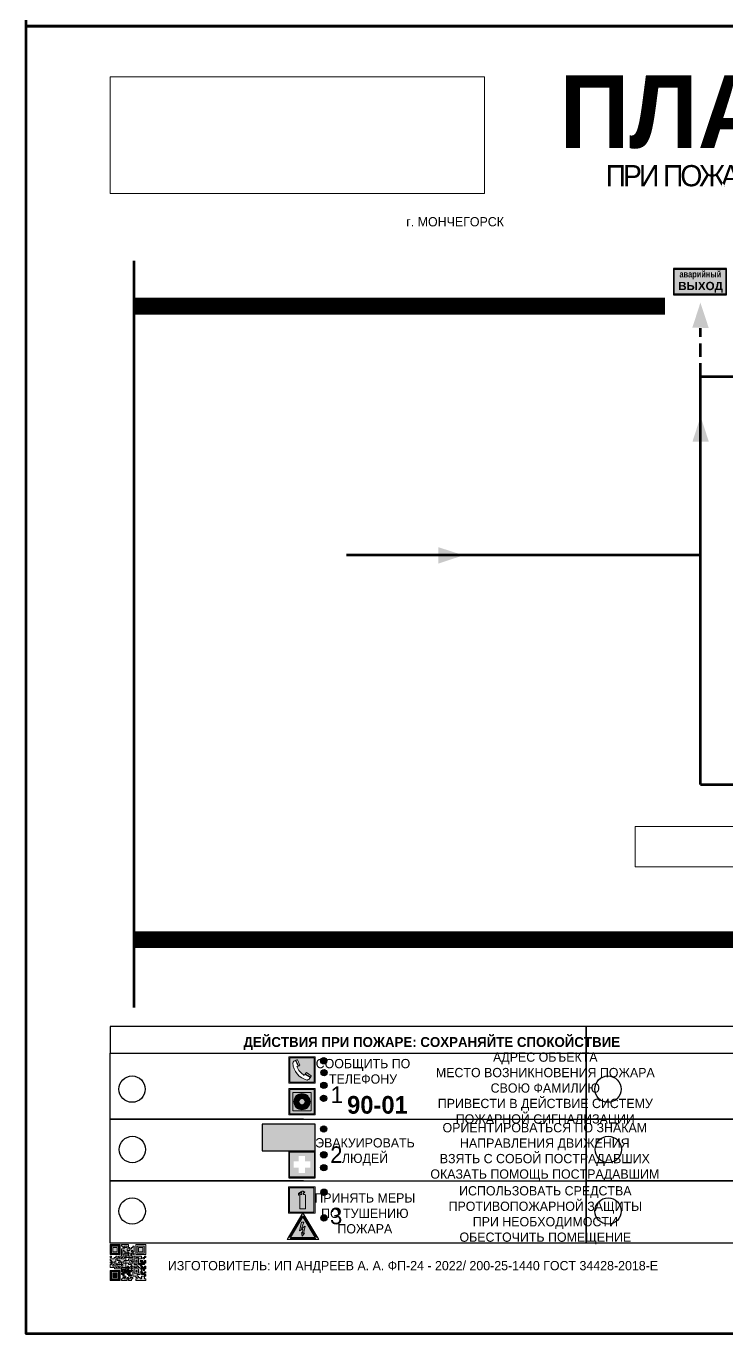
# Model space of a CAD drawing. Header units: millimetres. Extents: x 13810 to 67229, y 12374 to 21950.
# Drawn here: x 34308.4 to 34520.1, y 19878 to 20273 of the extents above; entities that cross this region are included whole.
import ezdxf

# ---------------------------------------------------------------- set-up
doc = ezdxf.new("R2010")
doc.units = ezdxf.units.MM
doc.linetypes.add('{ Wide Dash }', pattern=[12, 4, -2, 4, -2])
doc.layers.add('План_Штампы', color=7, linetype='Continuous')
doc.styles.add('обычный', font='arial.ttf')
picture_1 = doc.add_image_def('image1.jpg', size_in_pixel=(337, 105))

# ---------------------------------------------------------------- blocks, each defined once
blk = doc.blocks.new('A$C3E6D3DDE')
at = {"lineweight": 5}
h = blk.add_hatch(color=40, dxfattribs=at)
h.paths.add_polyline_path([(24.1, 1.45), (16.46, -11.35), (31.74, -11.35)])
h.paths.add_polyline_path([(24.09, -0.46), (30.03, -10.41), (18.14, -10.41)], flags=16)
h.paths.add_polyline_path([(24.54, -3.08), (23.41, -6.02), (25.13, -5.01), (24.33, -8.5), (24.82, -8.27), (23.79, -9.86), (23.4, -8.04), (23.8, -8.43), (24.04, -6.29), (22.39, -7.25), (23.44, -3.08)], flags=0)
h = blk.add_hatch(color=256, dxfattribs=at)
h.paths.add_polyline_path([(24.37, 0.03, 0.567511), (23.82, 0.03), (17.59, -10.4, 0.582454), (17.86, -10.88), (30.32, -10.88, 0.582149), (30.6, -10.4)])
h.paths.add_polyline_path([(24.09, -0.46), (18.14, -10.41), (30.03, -10.41)], flags=16)
h.paths.add_polyline_path([(24.54, -3.08), (23.41, -6.02), (25.13, -5.01), (24.33, -8.5), (24.82, -8.27), (23.79, -9.86), (23.4, -8.04), (23.8, -8.43), (24.04, -6.29), (22.39, -7.25), (23.44, -3.08)], flags=0)
h = blk.add_hatch(color=40, dxfattribs=at)
h.paths.add_polyline_path([(24.09, -0.46), (18.14, -10.41), (30.03, -10.41)])
h.paths.add_polyline_path([(24.82, -8.27), (23.79, -9.86), (23.4, -8.04), (23.8, -8.43), (24.04, -6.29), (22.39, -7.25), (23.44, -3.08), (24.54, -3.08), (23.41, -6.02), (25.13, -5.01), (24.33, -8.5)], flags=16)
at = {"color": 40, "lineweight": 5}
for p, q in [((16.46, -11.35), (24.1, 1.45)), ((24.1, 1.45), (31.74, -11.35))]:
    blk.add_line(p, q, dxfattribs=at)
at = {"lineweight": 5}
for p, q in [((17.59, -10.4), (23.82, 0.03)), ((24.37, 0.03), (30.6, -10.4)), ((18.14, -10.41), (24.09, -0.46)), ((23.44, -3.08), (22.39, -7.25)), ((22.39, -7.25), (24.04, -6.29)), ((23.41, -6.02), (24.54, -3.08)), ((25.13, -5.01), (23.41, -6.02)), ((24.54, -3.08), (23.44, -3.08)), ((24.04, -6.29), (23.8, -8.43)), ((24.09, -0.46), (30.03, -10.41)), ((24.33, -8.5), (25.13, -5.01)), ((17.86, -10.88), (30.32, -10.88)), ((18.14, -10.41), (30.03, -10.41)), ((23.8, -8.43), (23.4, -8.04)), ((23.4, -8.04), (23.79, -9.86)), ((23.79, -9.86), (24.82, -8.27)), ((24.82, -8.27), (24.33, -8.5))]:
    blk.add_line(p, q, dxfattribs=at)
at = {"color": 50, "lineweight": 5}
blk.add_line((31.74, -11.35), (16.46, -11.35), dxfattribs=at)
blk = doc.blocks.new('A$C456E1F9C')
at = {"lineweight": 5}
h = blk.add_hatch(color=242, dxfattribs=at)
h.paths.add_polyline_path([(0.51, -1.47), (0.51, -13.26), (12.29, -13.26), (12.29, -1.47)])
h.paths.add_polyline_path([(5.42, -4.95, -0.254479), (4.78, -5.4), (3.52, -2.53, -0.209735), (4.23, -2.4)], flags=16)
h.paths.add_polyline_path([(8.53, -8.6), (10.87, -10.17), (10.54, -10.76), (8.03, -9.13, -0.192251)], flags=16)
h.paths.add_polyline_path([(4.61, -5.49, 0.005518), (3.87, -5.72, 0.128647), (7.49, -10.01, 0.00809), (7.83, -9.33), (10.47, -10.97, -0.16736), (8.99, -12.25, -0.327862), (1.95, -3.95, -0.166952), (3.36, -2.62)], flags=16)
at = {"color": 242, "lineweight": 5}
for p, q in [((0, -13.77), (0, -0.97)), ((12.8, -0.97), (0, -0.97)), ((4.61, -5.49), (3.36, -2.62)), ((3.52, -2.53), (4.78, -5.4)), ((4.23, -2.4), (5.42, -4.95)), ((12.8, -13.77), (12.8, -0.97)), ((7.83, -9.33), (10.47, -10.97)), ((8.03, -9.13), (10.54, -10.76)), ((10.81, -10.12), (8.53, -8.6)), ((10.54, -10.76), (10.8, -10.3)), ((10.8, -10.3), (10.81, -10.12)), ((0, -13.77), (12.8, -13.77))]:
    blk.add_line(p, q, dxfattribs=at)
blk.add_lwpolyline([(0.51, -1.47), (12.29, -1.47), (12.29, -13.26), (0.51, -13.26)], close=True, dxfattribs=at)
for centre, radius, start, end in [((4.59, -5.34), 2.99, 114.28453, 152.19739), ((11.12, -3.31), 9.19, 183.99153, 256.60086), ((4.02, -3.27), 0.891, 76.32839, 123.70924), ((14.98, -39.1), 35.17, 107.14873, 108.41345), ((13.86, -0.94), 11.08, 205.55365, 234.87622), ((4.68, -4.59), 0.824, 276.9621, 334.07228), ((-13.31, 0.8), 23.44, 332.54871, 334.40268), ((8.94, -9.5), 0.989, 114.40924, 157.93883), ((7.87, -9.46), 3, 291.92908, 329.9329)]:
    blk.add_arc(centre, radius, start, end, dxfattribs=at)
blk = doc.blocks.new('A$C54414219')
at = {"true_color": 0xffffff}
h = blk.add_hatch(color=7, dxfattribs=at)
h.paths.add_polyline_path([(2.39, -9.45), (2.39, -18.3), (11.23, -18.3), (11.23, -9.45)], flags=0)
h.paths.add_polyline_path([(10.71, -13.87, -1), (2.92, -13.87, -1)], flags=0)
h.paths.add_polyline_path([(8.3, -13.87, -1), (5.33, -13.87, -1)], flags=0)
h.paths.add_polyline_path([(0.41, -7.47), (0.41, -20.27), (13.21, -20.27), (13.21, -7.47)])
h.paths.add_polyline_path([(0.92, -19.77), (12.71, -19.77), (12.71, -7.98), (0.92, -7.98)], flags=16)
h.paths.add_polyline_path([(11.23, -9.45), (11.23, -18.3), (2.39, -18.3), (2.39, -9.45)], flags=0)
at = {"lineweight": 5}
h = blk.add_hatch(color=242, dxfattribs=at)
h.paths.add_polyline_path([(12.71, -7.98), (0.92, -7.98), (0.92, -19.77), (12.71, -19.77)])
h.paths.add_polyline_path([(11.23, -18.3), (2.39, -18.3), (2.39, -9.45), (11.23, -9.45)], flags=16)
h.paths.add_polyline_path([(10.71, -13.87, -1), (2.92, -13.87, -1)], flags=0)
h.paths.add_polyline_path([(8.3, -13.87, -1), (5.33, -13.87, -1)], flags=0)
at = {"true_color": 0xffffff}
h = blk.add_hatch(color=7, dxfattribs=at)
h.paths.add_polyline_path([(2.39, -9.45), (2.39, -18.3), (11.23, -18.3), (11.23, -9.45)])
h.paths.add_polyline_path([(10.71, -13.87, -1), (2.92, -13.87, -1)], flags=16)
h.paths.add_polyline_path([(8.3, -13.87, -1), (5.33, -13.87, -1)], flags=0)
at = {"lineweight": 5}
h = blk.add_hatch(color=242, dxfattribs=at)
h.paths.add_polyline_path([(2.92, -13.87, 1), (10.71, -13.87, 1)])
h.paths.add_polyline_path([(8.3, -13.87, -1), (5.33, -13.87, -1)], flags=16)
at = {"color": 242, "lineweight": 5}
for p, q in [((0.41, -20.27), (0.41, -7.47)), ((0.41, -7.47), (13.21, -7.47)), ((0.41, -7.47), (13.21, -7.47)), ((13.21, -20.27), (13.21, -7.47)), ((0.41, -20.27), (13.21, -20.27))]:
    blk.add_line(p, q, dxfattribs=at)
for points in [[(0.92, -7.98), (12.71, -7.98), (12.71, -19.77), (0.92, -19.77)], [(2.39, -9.45), (11.23, -9.45), (11.23, -18.3), (2.39, -18.3)]]:
    blk.add_lwpolyline(points, close=True, dxfattribs=at)
for radius in [3.89, 1.49]:
    blk.add_circle((6.81, -13.87), radius, dxfattribs=at)
blk = doc.blocks.new('A$C32E8229D')
at = {"true_color": 0xffffff}
blk.add_hatch(color=7, dxfattribs=at).paths.add_polyline_path([(0, 0), (0, -8), (16, -8), (16, 0)])
h = blk.add_hatch(color=126)
h.paths.add_polyline_path([(0.2, -0.2), (15.8, -0.2), (15.8, -7.8), (0.2, -7.8)])
h.paths.add_polyline_path([(13.49, -2.05), (12.08, -2.05), (11.37, -2.63, 0.162397), (11.29, -2.84), (11.29, -3.63), (10.35, -3.63), (10.35, -4.05), (11.68, -4.05), (11.68, -3.48), (12.26, -4.28), (11.29, -5.1), (11.29, -6.78), (11.85, -6.78), (11.85, -5.44), (12.8, -4.64), (12.8, -5.94), (14.46, -5.94), (14.46, -5.39), (13.45, -5.39), (13.45, -3.97), (12.46, -2.59), (13.15, -2.59), (13.69, -3.34), (14.18, -3)], flags=16)
h.paths.add_polyline_path([(10.74, -1.82, 1), (11.8, -1.82, 1)], flags=16)
h.paths.add_polyline_path([(9.39, -3.59), (5.99, -3.59), (6.56, -3.03), (5.91, -3.03), (5.1, -3.83), (5.91, -4.64), (6.56, -4.64), (5.99, -4.09), (9.39, -4.09)], flags=16)
h.paths.add_polyline_path([(4.29, -1.08), (1.72, -1.08), (1.72, -6.6), (4.29, -6.6)], flags=16)
at = {"color": 126}
blk.add_lwpolyline([(16, -8), (0, -8), (0, 0), (16, 0)], close=True, dxfattribs=at)
blk = doc.blocks.new('A$C18900ED3')
h = blk.add_hatch(color=126)
h.paths.add_polyline_path([(-0.18, -0.18), (-7.02, -0.18), (-7.02, -7.02), (-0.18, -7.02)])
h.paths.add_polyline_path([(-5.89, -4.46), (-5.89, -2.77), (-4.46, -2.77), (-4.46, -1.31), (-2.77, -1.31), (-2.77, -2.77), (-1.33, -2.77), (-1.33, -4.46), (-2.77, -4.46), (-2.77, -5.89), (-4.46, -5.89), (-4.46, -4.46)], flags=16)
at = {"color": 126}
for p, q in [((-7.2, 0), (-7.2, -7.2)), ((0, 0), (-7.2, 0)), ((0, -7.2), (0, 0)), ((-7.02, -7.02), (-7.02, -0.18)), ((-7.02, -0.18), (-0.18, -0.18)), ((-0.18, -0.18), (-0.18, -7.02)), ((-0.18, -7.02), (-7.02, -7.02)), ((-7.2, -7.2), (0, -7.2))]:
    blk.add_line(p, q, dxfattribs=at)
blk = doc.blocks.new('A$C3AD82952')
at = {"true_color": 0xf5f5ff}
h = blk.add_hatch(color=7, dxfattribs=at)
h.dxf.hatch_style = 1
h.paths.add_polyline_path([(8.21, 8.73, 0.414214), (7.89, 9.05), (7.22, 9.05), (7.22, 9.92), (7.59, 9.92, 1), (7.57, 10.36), (7.22, 10.36), (7.22, 10.6), (6.43, 10.6), (6.43, 10.36), (6.01, 10.36), (4.74, 9.59), (4.74, 8.69), (4.98, 8.73), (4.98, 9.26), (6.12, 9.91), (6.43, 9.91), (6.43, 9.05), (5.76, 9.05, 0.414214), (5.44, 8.73), (5.44, 2.2), (8.21, 2.2)], flags=0)
h.paths.add_polyline_path([(12.8, 12.8), (0, 12.8), (0, 0), (12.8, 0)])
h.paths.add_polyline_path([(0.51, 12.29), (12.29, 12.29), (12.29, 0.51), (0.51, 0.51)], flags=16)
h.paths.add_polyline_path([(4.74, 9.59), (6.01, 10.36), (6.43, 10.36), (6.43, 10.6), (7.22, 10.6), (7.22, 10.36), (7.59, 10.36, -0.94586), (7.59, 9.92), (7.22, 9.92), (7.22, 9.05), (7.89, 9.05, -0.414214), (8.21, 8.73), (8.21, 2.2), (5.44, 2.2), (5.44, 8.73, -0.414214), (5.76, 9.05), (6.43, 9.05), (6.43, 9.91), (6.12, 9.91), (4.98, 9.26), (4.98, 8.73), (4.74, 8.69)], flags=0)
h = blk.add_hatch(color=242)
h.dxf.hatch_style = 1
h.paths.add_polyline_path([(12.29, 12.29), (0.51, 12.29), (0.51, 0.51), (12.29, 0.51)])
h.paths.add_polyline_path([(4.74, 8.69), (4.74, 9.59), (6.01, 10.36), (6.43, 10.36), (6.43, 10.6), (7.22, 10.6), (7.22, 10.36), (7.59, 10.36, -0.94586), (7.59, 9.92), (7.22, 9.92), (7.22, 9.05), (7.89, 9.05, -0.414214), (8.21, 8.73), (8.21, 2.2), (5.44, 2.2), (5.44, 8.73, -0.414214), (5.76, 9.05), (6.43, 9.05), (6.43, 9.91), (6.12, 9.91), (4.98, 9.26), (4.98, 8.73)], flags=16)
h = blk.add_hatch(color=7, dxfattribs=at)
h.dxf.hatch_style = 1
h.paths.add_polyline_path([(8.21, 8.73, 0.414214), (7.89, 9.05), (7.22, 9.05), (7.22, 9.92), (7.59, 9.92, 1), (7.57, 10.36), (7.22, 10.36), (7.22, 10.6), (6.43, 10.6), (6.43, 10.36), (6.01, 10.36), (4.74, 9.59), (4.74, 8.69), (4.98, 8.73), (4.98, 9.26), (6.12, 9.91), (6.43, 9.91), (6.43, 9.05), (5.76, 9.05, 0.414214), (5.44, 8.73), (5.44, 2.2), (8.21, 2.2)])
at = {"color": 242, "lineweight": 5}
for p, q in [((0, 0), (0, 12.8)), ((0, 12.8), (12.8, 12.8)), ((12.8, 0), (12.8, 12.8)), ((6.01, 10.36), (4.74, 9.59)), ((4.74, 9.59), (4.74, 8.69)), ((4.74, 8.69), (4.98, 8.73)), ((4.98, 9.26), (6.12, 9.91)), ((4.98, 8.73), (4.98, 9.26)), ((5.44, 2.2), (5.44, 8.73)), ((5.76, 9.05), (6.43, 9.05)), ((6.01, 10.36), (6.43, 10.36)), ((6.12, 9.91), (6.43, 9.91)), ((7.22, 10.6), (6.43, 10.6)), ((6.43, 10.6), (6.43, 10.36)), ((6.43, 9.91), (6.43, 9.05)), ((7.22, 10.36), (7.22, 10.6)), ((7.59, 10.36), (7.22, 10.36)), ((7.22, 9.05), (7.22, 9.92)), ((7.59, 9.92), (7.22, 9.92)), ((7.89, 9.05), (7.22, 9.05)), ((8.21, 2.2), (8.21, 8.73)), ((0, 0), (12.8, 0)), ((5.44, 2.2), (8.21, 2.2))]:
    blk.add_line(p, q, dxfattribs=at)
blk.add_lwpolyline([(0.51, 12.29), (12.29, 12.29), (12.29, 0.51), (0.51, 0.51)], close=True, dxfattribs=at)
for centre, radius, start, end in [((5.76, 8.73), 0.32, 90, 180), ((7.58, 10.14), 0.223, 273.18746, 86.81254), ((7.89, 8.73), 0.32, 0, 90)]:
    blk.add_arc(centre, radius, start, end, dxfattribs=at)
blk = doc.blocks.new('QR')
at = {"lineweight": 0}
h = blk.add_hatch(color=256, dxfattribs=at)
h.dxf.hatch_style = 1
h.paths.add_polyline_path([(9241.16, 2687.38), (9242.01, 2687.38), (9242.01, 2687.83), (9241.59, 2687.83), (9241.59, 2688.68), (9239.45, 2688.68), (9239.45, 2688.25), (9239.86, 2688.25), (9239.86, 2687.83), (9240.29, 2687.83), (9240.29, 2688.25), (9241.16, 2688.25), (9241.16, 2687.83), (9240.29, 2687.83), (9240.29, 2687.38), (9239.45, 2687.38), (9239.45, 2685.22), (9238.57, 2685.22), (9238.57, 2684.8), (9239.02, 2684.8), (9239.02, 2684.37), (9238.13, 2684.37), (9238.13, 2683.92), (9239.02, 2683.92), (9239.02, 2683.5), (9239.44, 2683.5), (9239.44, 2682.64), (9239.87, 2682.64), (9239.87, 2682.18), (9239.44, 2682.18), (9239.44, 2682.64), (9238.13, 2682.64), (9238.13, 2681.76), (9237.71, 2681.76), (9237.71, 2682.64), (9238.13, 2682.64), (9238.13, 2683.07), (9237.27, 2683.07), (9237.27, 2683.51), (9237.71, 2683.51), (9237.71, 2684.37), (9238.13, 2684.37), (9238.13, 2685.22), (9237.71, 2685.22), (9237.71, 2684.8), (9237.28, 2684.8), (9237.28, 2684.38), (9235.98, 2684.38), (9235.98, 2683.92), (9236.4, 2683.92), (9236.4, 2683.49), (9236.84, 2683.49), (9236.84, 2683.07), (9236.4, 2683.07), (9236.4, 2682.64), (9235.98, 2682.64), (9235.98, 2681.76), (9237.29, 2681.76), (9237.29, 2681.33), (9239.43, 2681.33), (9239.43, 2681.76), (9240.74, 2681.76), (9240.74, 2683.05), (9239.87, 2683.05), (9239.87, 2683.5), (9240.29, 2683.5), (9240.29, 2683.91), (9240.74, 2683.91), (9240.74, 2684.81), (9240.29, 2684.81), (9240.29, 2684.79), (9240.29, 2684.37), (9239.45, 2684.37), (9239.45, 2684.8), (9239.87, 2684.8), (9239.87, 2685.21), (9240.74, 2685.21), (9240.74, 2686.1), (9240.29, 2686.1), (9240.29, 2685.64), (9239.86, 2685.64), (9239.86, 2686.95), (9240.29, 2686.95), (9240.29, 2686.52), (9240.74, 2686.52), (9240.74, 2686.1), (9241.16, 2686.1), (9241.16, 2686.53), (9241.59, 2686.53), (9241.59, 2686.1), (9242.02, 2686.1), (9242.02, 2685.21), (9241.59, 2685.21), (9241.59, 2686.1), (9241.16, 2686.1), (9241.16, 2685.21), (9240.74, 2685.21), (9240.74, 2684.81), (9242.89, 2684.81), (9242.89, 2685.22), (9242.47, 2685.22), (9242.47, 2686.11), (9242.89, 2686.11), (9242.89, 2686.52), (9242.46, 2686.52), (9242.46, 2686.95), (9242.89, 2686.95), (9242.89, 2686.52), (9243.32, 2686.52), (9243.32, 2688.26), (9242.9, 2688.26), (9242.9, 2687.83), (9242.47, 2687.83), (9242.47, 2687.38), (9242.01, 2687.38), (9242.01, 2686.94), (9241.16, 2686.94)])
h.paths.add_polyline_path([(9239.02, 2682.18), (9239.02, 2681.76), (9238.54, 2681.76), (9238.54, 2682.18)], flags=16)
h.paths.add_polyline_path([(9237.27, 2682.65), (9237.27, 2682.19), (9236.83, 2682.19), (9236.83, 2682.65)], flags=16)
h = blk.add_hatch(color=256, dxfattribs=at)
h.dxf.hatch_style = 1
h.paths.add_polyline_path([(9238.15, 2687.83), (9236.83, 2687.83), (9236.83, 2686.52), (9238.15, 2686.52)], flags=0)
h.paths.add_polyline_path([(9239.01, 2685.65), (9239.01, 2688.68), (9235.98, 2688.68), (9235.98, 2685.65)])
h.paths.add_polyline_path([(9236.41, 2686.1), (9236.41, 2688.26), (9238.56, 2688.26), (9238.56, 2686.1)], flags=16)
h.paths.add_polyline_path([(9236.83, 2686.52), (9236.83, 2687.83), (9238.15, 2687.83), (9238.15, 2686.52)], flags=0)
h = blk.add_hatch(color=256, dxfattribs=at)
h.dxf.hatch_style = 1
h.paths.add_polyline_path([(9243.32, 2686.11), (9242.89, 2686.11), (9242.89, 2685.64), (9243.32, 2685.64)])
h.paths.add_polyline_path([(9239.02, 2683.07), (9239.02, 2683.5), (9238.56, 2683.5), (9238.56, 2683.07)])
h.paths.add_polyline_path([(9236.4, 2684.8), (9236.4, 2685.22), (9235.98, 2685.22), (9235.98, 2684.8)])
h.paths.add_polyline_path([(9236.4, 2683.07), (9236.4, 2683.49), (9235.98, 2683.49), (9235.98, 2683.07)])
h = blk.add_hatch(color=256, dxfattribs=at)
h.dxf.hatch_style = 1
h.paths.add_polyline_path([(9238.15, 2686.52), (9238.15, 2687.83), (9236.83, 2687.83), (9236.83, 2686.52)])
h.paths.add_polyline_path([(9245.91, 2686.52), (9245.91, 2687.83), (9244.59, 2687.83), (9244.59, 2686.52)], flags=0)
h.paths.add_polyline_path([(9246.77, 2685.65), (9246.77, 2688.68), (9243.74, 2688.68), (9243.74, 2685.65)])
h.paths.add_polyline_path([(9244.17, 2686.1), (9244.17, 2688.26), (9246.32, 2688.26), (9246.32, 2686.1)], flags=16)
h.paths.add_polyline_path([(9244.59, 2686.52), (9244.59, 2687.83), (9245.91, 2687.83), (9245.91, 2686.52)], flags=0)
h = blk.add_hatch(color=256, dxfattribs=at)
h.dxf.hatch_style = 1
h.paths.add_polyline_path([(9240.75, 2681.76), (9240.75, 2681.35), (9241.17, 2681.35), (9241.17, 2681.76)])
h.paths.add_polyline_path([(9241.6, 2682.18), (9241.17, 2682.18), (9241.17, 2681.76), (9241.6, 2681.76)])
h.paths.add_polyline_path([(9242.47, 2681.34), (9242.47, 2682.19), (9242.02, 2682.19), (9242.02, 2681.76), (9241.6, 2681.76), (9241.6, 2681.34)])
h.paths.add_polyline_path([(9239.87, 2678.3), (9239.44, 2678.3), (9239.44, 2677.89), (9241.17, 2677.89), (9241.17, 2678.3), (9240.28, 2678.3), (9240.28, 2678.73), (9239.87, 2678.73)])
h.paths.add_polyline_path([(9240.75, 2678.73), (9240.75, 2679.19), (9240.28, 2679.19), (9240.28, 2678.73)])
h.paths.add_polyline_path([(9241.6, 2678.73), (9241.17, 2678.73), (9241.17, 2678.3), (9241.6, 2678.3)])
h.paths.add_polyline_path([(9242.02, 2678.3), (9241.6, 2678.3), (9241.6, 2677.89), (9242.48, 2677.89), (9242.48, 2678.31), (9242.9, 2678.31), (9242.9, 2678.73), (9242.02, 2678.73)])
h.paths.add_polyline_path([(9246.36, 2684.37), (9246.36, 2684.79), (9245.93, 2684.79), (9245.93, 2684.37)])
h.paths.add_polyline_path([(9246.78, 2685.2), (9246.36, 2685.2), (9246.36, 2684.79), (9246.78, 2684.79)])
h.paths.add_polyline_path([(9245.91, 2687.83), (9244.59, 2687.83), (9244.59, 2686.52), (9245.91, 2686.52)])
h = blk.add_hatch(color=256, dxfattribs=at)
h.dxf.hatch_style = 1
h.paths.add_polyline_path([(9243.32, 2682.64), (9243.32, 2683.07), (9244.62, 2683.07), (9244.62, 2684.37), (9243.74, 2684.37), (9243.74, 2684.8), (9244.62, 2684.8), (9244.62, 2684.37), (9245.48, 2684.37), (9245.48, 2685.22), (9243.32, 2685.22), (9243.32, 2683.5), (9242.89, 2683.5), (9242.89, 2683.06), (9242.01, 2683.06), (9242.01, 2683.91), (9242.47, 2683.91), (9242.47, 2683.5), (9242.89, 2683.5), (9242.89, 2684.38), (9241.59, 2684.38), (9241.59, 2683.91), (9240.74, 2683.91), (9240.74, 2683.05), (9241.59, 2683.05), (9241.59, 2682.64), (9242.47, 2682.64), (9242.47, 2682.19), (9242.91, 2682.19), (9242.91, 2681.34), (9242.48, 2681.34), (9242.48, 2680.91), (9242.91, 2680.91), (9242.91, 2679.17), (9243.75, 2679.17), (9243.75, 2678.73), (9244.2, 2678.73), (9244.2, 2678.3), (9243.75, 2678.3), (9243.75, 2677.88), (9246.78, 2677.88), (9246.78, 2678.3), (9246.35, 2678.3), (9246.35, 2679.19), (9245.48, 2679.19), (9245.48, 2678.31), (9245.05, 2678.31), (9245.05, 2678.73), (9244.62, 2678.73), (9244.62, 2679.19), (9244.2, 2679.19), (9244.2, 2679.61), (9245.05, 2679.61), (9245.05, 2680.46), (9245.48, 2680.46), (9245.48, 2681.34), (9245.04, 2681.34), (9245.04, 2681.76), (9244.63, 2681.76), (9244.63, 2682.19), (9244.21, 2682.19), (9244.21, 2681.76), (9243.32, 2681.76), (9243.32, 2682.19), (9244.21, 2682.19), (9244.21, 2682.64)])
h.paths.add_polyline_path([(9243.75, 2683.49), (9243.75, 2683.92), (9244.21, 2683.92), (9244.21, 2683.49)], flags=16)
h.paths.add_polyline_path([(9243.32, 2681.34), (9244.63, 2681.34), (9244.63, 2680.04), (9243.32, 2680.04)], flags=16)
h.paths.add_polyline_path([(9243.76, 2680.89), (9244.18, 2680.89), (9244.18, 2680.48), (9243.76, 2680.48)], flags=0)
h = blk.add_hatch(color=256, dxfattribs=at)
h.dxf.hatch_style = 1
h.paths.add_polyline_path([(9246.36, 2683.07), (9246.78, 2683.07), (9246.78, 2683.92), (9246.36, 2683.92), (9246.36, 2683.49), (9245.92, 2683.49), (9245.92, 2683.92), (9245.06, 2683.92), (9245.06, 2683.49), (9245.48, 2683.49), (9245.48, 2683.07), (9244.62, 2683.07), (9244.62, 2682.65), (9245.05, 2682.65), (9245.05, 2682.18), (9245.48, 2682.18), (9245.48, 2682.65), (9246.36, 2682.65)])
h.paths.add_polyline_path([(9246.78, 2682.18), (9246.36, 2682.18), (9246.36, 2681.75), (9245.92, 2681.75), (9245.92, 2682.18), (9245.48, 2682.18), (9245.48, 2681.34), (9245.48, 2681.34), (9245.94, 2681.34), (9245.94, 2680.91), (9246.36, 2680.91), (9246.36, 2681.34), (9246.78, 2681.34)])
h = blk.add_hatch(color=256, dxfattribs=at)
h.dxf.hatch_style = 1
h.paths.add_polyline_path([(9235.98, 2680.9), (9235.98, 2677.86), (9239.02, 2677.86), (9239.02, 2680.9)])
h.paths.add_polyline_path([(9238.57, 2680.48), (9238.57, 2678.32), (9236.41, 2678.32), (9236.41, 2680.48)], flags=16)
h.paths.add_polyline_path([(9238.15, 2680.05), (9238.15, 2678.74), (9236.83, 2678.74), (9236.83, 2680.05)], flags=0)
h = blk.add_hatch(color=256, dxfattribs=at)
h.dxf.hatch_style = 1
h.paths.add_polyline_path([(9238.15, 2680.05), (9236.83, 2680.05), (9236.83, 2678.74), (9238.15, 2678.74)])
h = blk.add_hatch(color=256, dxfattribs=at)
h.dxf.hatch_style = 1
h.paths.add_polyline_path([(9242.02, 2680.46), (9242.48, 2680.46), (9242.48, 2680.91), (9241.58, 2680.91), (9241.58, 2681.35), (9241.17, 2681.35), (9241.17, 2680.91), (9240.75, 2680.91), (9240.75, 2681.33), (9239.43, 2681.33), (9239.43, 2680.46), (9239.86, 2680.46), (9239.86, 2680.92), (9240.3, 2680.92), (9240.3, 2680.46), (9239.86, 2680.46), (9239.86, 2680.04), (9239.44, 2680.04), (9239.44, 2679.62), (9239.86, 2679.62), (9239.86, 2679.19), (9240.29, 2679.19), (9240.29, 2680.03), (9241.18, 2680.03), (9241.18, 2680.47), (9241.6, 2680.47), (9241.6, 2680.03), (9241.18, 2680.03), (9241.18, 2679.61), (9241.6, 2679.61), (9241.6, 2679.19), (9242.47, 2679.19), (9242.47, 2679.6), (9242.02, 2679.6)])
h = blk.add_hatch(color=256, dxfattribs=at)
h.dxf.hatch_style = 1
h.paths.add_polyline_path([(9244.18, 2680.48), (9244.18, 2680.89), (9243.76, 2680.89), (9243.76, 2680.48)])
h = blk.add_hatch(color=256, dxfattribs=at)
h.dxf.hatch_style = 1
h.paths.add_polyline_path([(9245.93, 2680.04), (9245.93, 2680.46), (9245.48, 2680.46), (9245.48, 2679.62), (9246.35, 2679.62), (9246.35, 2680.04)])
h.paths.add_polyline_path([(9246.78, 2680.04), (9246.78, 2680.46), (9246.35, 2680.46), (9246.35, 2680.04)])
h.paths.add_polyline_path([(9246.78, 2679.18), (9246.78, 2679.62), (9246.35, 2679.62), (9246.35, 2679.18)])
for points in [[(9237.71, 2685.22), (9238.13, 2685.22), (9238.13, 2684.37), (9237.71, 2684.37), (9237.71, 2683.51), (9237.27, 2683.51), (9237.27, 2683.07), (9238.13, 2683.07), (9238.13, 2682.64), (9237.71, 2682.64), (9237.71, 2681.76), (9238.13, 2681.76), (9238.13, 2682.64), (9239.44, 2682.64), (9239.44, 2683.5), (9239.02, 2683.5), (9239.02, 2683.07), (9238.56, 2683.07), (9238.56, 2683.5), (9239.02, 2683.5), (9239.02, 2683.92), (9238.13, 2683.92), (9238.13, 2684.37), (9239.02, 2684.37), (9239.02, 2684.8), (9238.57, 2684.8), (9238.57, 2685.22), (9239.45, 2685.22), (9239.45, 2687.38), (9240.29, 2687.38), (9240.29, 2687.83), (9239.86, 2687.83), (9239.86, 2688.25), (9239.45, 2688.25), (9239.45, 2688.68), (9241.59, 2688.68), (9241.59, 2687.83), (9242.01, 2687.83), (9242.01, 2687.38), (9242.47, 2687.38), (9242.47, 2687.83), (9242.9, 2687.83), (9242.9, 2688.26), (9243.32, 2688.26), (9243.32, 2686.52), (9242.89, 2686.52), (9242.89, 2686.11), (9243.32, 2686.11), (9243.32, 2685.64), (9242.89, 2685.64), (9242.89, 2686.11), (9242.47, 2686.11), (9242.47, 2685.22), (9242.89, 2685.22), (9242.89, 2684.81), (9240.74, 2684.81), (9240.74, 2683.91), (9241.59, 2683.91), (9241.59, 2684.38), (9242.89, 2684.38), (9242.89, 2683.5), (9242.47, 2683.5), (9242.47, 2683.91), (9242.01, 2683.91), (9242.01, 2683.06), (9242.89, 2683.06), (9242.89, 2683.5), (9243.32, 2683.5), (9243.32, 2685.22), (9245.48, 2685.22), (9245.48, 2684.37), (9244.62, 2684.37), (9244.62, 2683.07), (9245.48, 2683.07), (9245.48, 2683.49), (9245.06, 2683.49), (9245.06, 2683.92), (9245.92, 2683.92), (9245.92, 2683.49), (9246.36, 2683.49), (9246.36, 2683.92), (9246.78, 2683.92), (9246.78, 2683.07), (9246.36, 2683.07), (9246.36, 2682.65), (9245.48, 2682.65), (9245.48, 2682.18), (9245.92, 2682.18), (9245.92, 2681.75), (9246.36, 2681.75), (9246.36, 2682.18), (9246.78, 2682.18), (9246.78, 2681.34), (9246.36, 2681.34), (9246.36, 2680.91), (9245.94, 2680.91), (9245.94, 2681.34), (9245.48, 2681.34), (9245.48, 2680.46), (9245.93, 2680.46), (9245.93, 2680.04), (9246.35, 2680.04), (9246.35, 2680.46), (9246.78, 2680.46), (9246.78, 2680.04), (9246.78, 2680.04), (9246.35, 2680.04), (9246.35, 2679.62), (9246.78, 2679.62), (9246.78, 2679.18), (9246.35, 2679.18), (9246.35, 2678.3), (9246.78, 2678.3), (9246.78, 2677.88), (9243.75, 2677.88), (9243.75, 2678.3), (9244.2, 2678.3), (9244.2, 2678.73), (9243.75, 2678.73), (9243.75, 2679.17), (9242.91, 2679.17), (9242.91, 2680.91), (9242.48, 2680.91), (9242.48, 2680.46), (9242.02, 2680.46), (9242.02, 2679.6), (9242.47, 2679.6), (9242.47, 2679.19), (9241.6, 2679.19), (9241.6, 2679.61), (9241.18, 2679.61), (9241.18, 2680.03), (9240.29, 2680.03), (9240.29, 2679.19), (9240.75, 2679.19), (9240.75, 2678.73), (9240.28, 2678.73), (9240.28, 2678.3), (9241.17, 2678.3), (9241.17, 2678.73), (9241.6, 2678.73), (9241.6, 2678.3), (9242.02, 2678.3), (9242.02, 2678.73), (9242.9, 2678.73), (9242.9, 2678.31), (9242.48, 2678.31), (9242.48, 2677.89), (9241.6, 2677.89), (9241.6, 2678.3), (9241.17, 2678.3), (9241.17, 2677.89), (9239.44, 2677.89), (9239.44, 2678.3), (9239.87, 2678.3), (9239.87, 2678.73), (9240.28, 2678.73), (9240.28, 2679.19), (9240.29, 2679.19), (9239.86, 2679.19), (9239.86, 2679.62), (9239.44, 2679.62), (9239.44, 2680.04), (9239.86, 2680.04), (9239.86, 2680.46), (9239.43, 2680.46), (9239.43, 2681.33), (9237.29, 2681.33), (9237.29, 2681.76), (9235.98, 2681.76), (9235.98, 2682.64), (9236.4, 2682.64), (9236.4, 2683.07), (9235.98, 2683.07), (9235.98, 2683.49), (9236.4, 2683.49), (9236.4, 2683.92), (9235.98, 2683.92), (9235.98, 2684.38), (9237.28, 2684.38), (9237.28, 2684.8), (9237.71, 2684.8), (9237.71, 2685.22), (9237.92, 2685.22)], [(9240.74, 2686.1), (9240.74, 2686.52), (9240.29, 2686.52), (9240.29, 2686.95), (9239.86, 2686.95), (9239.86, 2685.64), (9240.29, 2685.64), (9240.29, 2686.1), (9240.74, 2686.1), (9240.74, 2686.52)], [(9240.74, 2683.05), (9240.74, 2681.76), (9239.43, 2681.76), (9239.43, 2681.33), (9240.75, 2681.33), (9240.75, 2681.35), (9240.75, 2680.91), (9241.17, 2680.91), (9241.17, 2681.35), (9241.58, 2681.35), (9241.58, 2680.91), (9242.48, 2680.91), (9242.48, 2681.34), (9242.91, 2681.34), (9242.91, 2682.19), (9242.47, 2682.19), (9242.47, 2682.64), (9241.59, 2682.64), (9241.59, 2683.05), (9240.74, 2683.05)], [(9240.74, 2685.21), (9239.87, 2685.21), (9239.87, 2684.8), (9239.45, 2684.8), (9239.45, 2684.37), (9240.29, 2684.37), (9240.29, 2684.79), (9240.29, 2684.81), (9240.74, 2684.81), (9240.74, 2685.21), (9239.87, 2685.21)], [(9240.74, 2683.91), (9240.29, 2683.91), (9240.29, 2683.5), (9239.87, 2683.5), (9239.87, 2683.05), (9240.74, 2683.05), (9240.74, 2683.91)], [(9241.6, 2681.76), (9242.02, 2681.76), (9242.02, 2682.19), (9242.47, 2682.19), (9242.47, 2681.34), (9241.6, 2681.34), (9241.6, 2681.76)], [(9244.62, 2683.07), (9243.32, 2683.07), (9243.32, 2682.64), (9244.21, 2682.64), (9244.21, 2682.19), (9243.32, 2682.19), (9243.32, 2681.76), (9244.21, 2681.76), (9244.21, 2682.19), (9244.63, 2682.19), (9244.63, 2681.76), (9245.04, 2681.76), (9245.04, 2681.34), (9245.48, 2681.34)], [(9244.62, 2684.37), (9244.62, 2684.8), (9243.74, 2684.8), (9243.74, 2684.37), (9244.62, 2684.37)], [(9245.48, 2682.18), (9245.05, 2682.18), (9245.05, 2682.65), (9244.62, 2682.65), (9244.62, 2683.07)], [(9245.48, 2682.18), (9245.48, 2681.34)], [(9239.86, 2680.46), (9239.86, 2680.92), (9240.3, 2680.92), (9240.3, 2680.46), (9239.86, 2680.46)], [(9245.48, 2680.46), (9245.05, 2680.46), (9245.05, 2679.61), (9244.2, 2679.61), (9244.2, 2679.19), (9244.62, 2679.19), (9244.62, 2678.73), (9245.05, 2678.73), (9245.05, 2678.31), (9245.48, 2678.31), (9245.48, 2679.19), (9246.35, 2679.19), (9246.35, 2679.07)], [(9246.35, 2679.62), (9245.48, 2679.62), (9245.48, 2680.46)], [(9245.48, 2680.46), (9245.48, 2679.62), (9246.35, 2679.62), (9246.35, 2680.04), (9245.93, 2680.04), (9245.93, 2680.46), (9245.48, 2680.46), (9245.48, 2679.62)], [(9246.35, 2679.62), (9246.35, 2679.18)]]:
    blk.add_lwpolyline(points, dxfattribs=at)
for points in [[(9235.98, 2685.65), (9239.01, 2685.65), (9239.01, 2688.68), (9235.98, 2688.68)], [(9236.41, 2688.26), (9238.56, 2688.26), (9238.56, 2686.1), (9236.41, 2686.1)], [(9236.83, 2687.83), (9238.15, 2687.83), (9238.15, 2686.52), (9236.83, 2686.52)], [(9240.29, 2687.83), (9241.16, 2687.83), (9241.16, 2688.25), (9240.29, 2688.25)], [(9240.29, 2688.25), (9241.16, 2688.25), (9241.16, 2687.83), (9240.29, 2687.83)], [(9241.16, 2686.1), (9240.74, 2686.1), (9240.74, 2685.21), (9241.16, 2685.21)], [(9242.01, 2687.38), (9241.16, 2687.38), (9241.16, 2686.94), (9242.01, 2686.94)], [(9241.16, 2687.38), (9242.01, 2687.38), (9242.01, 2686.94), (9241.16, 2686.94)], [(9241.16, 2686.53), (9241.59, 2686.53), (9241.59, 2686.1), (9241.16, 2686.1)], [(9241.59, 2686.1), (9242.02, 2686.1), (9242.02, 2685.21), (9241.59, 2685.21)], [(9242.89, 2686.52), (9242.46, 2686.52), (9242.46, 2686.95), (9242.89, 2686.95)], [(9243.74, 2685.65), (9246.77, 2685.65), (9246.77, 2688.68), (9243.74, 2688.68)], [(9244.17, 2688.26), (9246.32, 2688.26), (9246.32, 2686.1), (9244.17, 2686.1)], [(9244.59, 2687.83), (9245.91, 2687.83), (9245.91, 2686.52), (9244.59, 2686.52)], [(9235.98, 2684.8), (9236.4, 2684.8), (9236.4, 2685.22), (9235.98, 2685.22)], [(9236.4, 2683.07), (9236.84, 2683.07), (9236.84, 2683.49), (9236.4, 2683.49)], [(9236.83, 2682.19), (9237.27, 2682.19), (9237.27, 2682.65), (9236.83, 2682.65)], [(9238.54, 2682.18), (9239.02, 2682.18), (9239.02, 2681.76), (9238.54, 2681.76)], [(9239.44, 2682.64), (9239.87, 2682.64), (9239.87, 2682.18), (9239.44, 2682.18)], [(9241.17, 2682.18), (9241.6, 2682.18), (9241.6, 2681.76), (9241.17, 2681.76)], [(9243.75, 2683.92), (9244.21, 2683.92), (9244.21, 2683.49), (9243.75, 2683.49)], [(9245.93, 2684.79), (9246.36, 2684.79), (9246.36, 2684.37), (9245.93, 2684.37)], [(9246.36, 2685.2), (9246.78, 2685.2), (9246.78, 2684.79), (9246.36, 2684.79)], [(9235.98, 2677.86), (9239.02, 2677.86), (9239.02, 2680.9), (9235.98, 2680.9)], [(9236.41, 2680.48), (9238.57, 2680.48), (9238.57, 2678.32), (9236.41, 2678.32)], [(9236.83, 2680.05), (9238.15, 2680.05), (9238.15, 2678.74), (9236.83, 2678.74)], [(9240.75, 2681.76), (9241.17, 2681.76), (9241.17, 2681.35), (9240.75, 2681.35)], [(9241.18, 2680.03), (9241.6, 2680.03), (9241.6, 2680.47), (9241.18, 2680.47)], [(9243.32, 2680.04), (9244.63, 2680.04), (9244.63, 2681.34), (9243.32, 2681.34)], [(9243.76, 2680.89), (9244.18, 2680.89), (9244.18, 2680.48), (9243.76, 2680.48)]]:
    blk.add_lwpolyline(points, close=True, dxfattribs=at)
blk = doc.blocks.new('A$C41C009D9')
at = {"true_color": 0xffffff}
blk.add_hatch(color=7, dxfattribs=at).paths.add_polyline_path([(0, 8), (-16, 8), (-16, 0), (0, 0)])
h = blk.add_hatch(color=126)
h.dxf.hatch_style = 1
h.paths.add_polyline_path([(-15.8, 7.8), (-15.8, 0.2), (-0.2, 0.2), (-0.2, 7.8)])
at = {"color": 126}
for points in [[(-16, 0), (0, 0), (0, 8), (-16, 8)], [(-16, 0), (0, 0), (0, 8), (-16, 8)], [(-15.8, 7.8), (-0.2, 7.8), (-0.2, 0.2), (-15.8, 0.2)]]:
    blk.add_lwpolyline(points, close=True, dxfattribs=at)
at = {"color": 7, "true_color": 0xffffff, "insert": (-15.8, 7.3), "char_height": 2.5, "width": 15.5999, "attachment_point": 1, "style": 'обычный'}
blk.add_mtext('\\pi1.6133;{\\fArial|b1|i0|c204|p34;\\H0.8x;\\W0.8;аварийный\\H1.25x;\\W1;\\P\\pi1.2327;ВЫХОД}', dxfattribs=at)

msp = doc.modelspace()

# ---------------------------------------------------------------- hatches: boundary and pattern name
at = {"lineweight": 0}
h = msp.add_hatch(color=256, dxfattribs=at)
h.dxf.hatch_style = 1
h.paths.add_polyline_path([(34397.29, 19960.48, 1), (34399.23, 19960.48, 1)])
h = msp.add_hatch(color=256, dxfattribs=at)
h.dxf.hatch_style = 1
h.paths.add_polyline_path([(34397.4, 19956.89, 1), (34399.33, 19956.89, 1)])
h = msp.add_hatch(color=256, dxfattribs=at)
h.dxf.hatch_style = 1
h.paths.add_polyline_path([(34397.36, 19953.08, 1), (34399.29, 19953.08, 1)])
h = msp.add_hatch(color=256, dxfattribs=at)
h.dxf.hatch_style = 1
h.paths.add_polyline_path([(34397.28, 19949.15, 1), (34399.21, 19949.15, 1)])
h = msp.add_hatch(color=256, dxfattribs=at)
h.dxf.hatch_style = 1
h.paths.add_polyline_path([(34397.29, 19939.88, 1), (34399.22, 19939.88, 1)])
h = msp.add_hatch(color=256, dxfattribs=at)
h.dxf.hatch_style = 1
h.paths.add_polyline_path([(34397.33, 19932.1, 1), (34399.26, 19932.1, 1)])
h = msp.add_hatch(color=256, dxfattribs=at)
h.dxf.hatch_style = 1
h.paths.add_polyline_path([(34397.32, 19928.2, 1), (34399.25, 19928.2, 1)])
h = msp.add_hatch(color=256, dxfattribs=at)
h.dxf.hatch_style = 1
h.paths.add_polyline_path([(34397.38, 19920.78, 1), (34399.31, 19920.78, 1)])
h = msp.add_hatch(color=256, dxfattribs=at)
h.dxf.hatch_style = 1
h.paths.add_polyline_path([(34397.39, 19913.01, 1), (34399.32, 19913.01, 1)])

# ---------------------------------------------------------------- linework, layer by layer
at = {"color": 2, "lineweight": 100}
for points in [[(34308.39, 20668), (34908.39, 20668), (34908.39, 20273), (34308.39, 20273)], [(34308.39, 20273), (34908.39, 20273), (34908.39, 19878), (34308.39, 19878)]]:
    msp.add_lwpolyline(points, close=True, dxfattribs=at)
at = {"lineweight": 100}
msp.add_lwpolyline([(34340.87, 20202.08), (34340.87, 19976.56)], dxfattribs=at)
at = {"lineweight": 100, "const_width": 5.04}
for points in [[(34340.87, 20188.42), (34501.38, 20188.42)], [(34340.87, 19997.06), (34772.33, 19997.06), (34772.33, 20006.73)]]:
    msp.add_lwpolyline(points, dxfattribs=at)
at = {"color": 126, "linetype": '{ Wide Dash }', "lineweight": 100, "true_color": 0x008754}
msp.add_lwpolyline([(34512.05, 20167.16), (34512.05, 20181.78)], dxfattribs=at)
at = {"color": 126, "lineweight": 100, "true_color": 0x008754}
for points in [[(34512.05, 20043.92), (34512.05, 20167.16), (34552.27, 20167.16)], [(34512.05, 20113.17), (34405.12, 20113.17)], [(34512.05, 20043.92), (34711.49, 20043.92), (34748.55, 20070.98)]]:
    msp.add_lwpolyline(points, dxfattribs=at)
at = {"lineweight": 0}
msp.add_lwpolyline([(34492.31, 20031.25), (34773.95, 20031.25), (34773.95, 20019.02), (34492.31, 20019.02)], close=True, dxfattribs=at)
for points in [[(34333.75, 19962.83), (34477.52, 19962.83), (34477.52, 19970.88), (34333.75, 19970.88)], [(34477.52, 19962.83), (34621.28, 19962.83), (34621.28, 19970.88), (34477.52, 19970.88)], [(34333.75, 19962.83), (34477.52, 19962.83), (34477.52, 19905.43), (34333.75, 19905.43)], [(34477.52, 19962.83), (34621.28, 19962.83), (34621.28, 19905.43), (34477.52, 19905.43)]]:
    msp.add_lwpolyline(points, close=True)
for points in [[(34392.17, 19942.83), (34333.75, 19942.83), (34477.52, 19942.83)], [(34535.93, 19942.83), (34477.52, 19942.83), (34621.28, 19942.83)], [(34392.17, 19924.26), (34333.75, 19924.26), (34477.52, 19924.26)], [(34535.93, 19924.26), (34477.52, 19924.26), (34621.28, 19924.26)]]:
    msp.add_lwpolyline(points)
for centre, radius in [((34398.26, 19960.48), 0.966), ((34340.38, 19951.91), 3.98), ((34398.36, 19956.89), 0.966), ((34484.14, 19951.91), 3.98), ((34398.33, 19953.08), 0.966), ((34398.24, 19949.15), 0.966), ((34398.26, 19939.88), 0.966), ((34340.47, 19933.68), 3.98), ((34484.24, 19933.68), 3.98), ((34398.3, 19932.1), 0.966), ((34398.29, 19928.2), 0.966), ((34398.35, 19920.78), 0.966), ((34340.41, 19915.1), 3.98), ((34484.17, 19915.1), 3.98), ((34398.35, 19913.01), 0.966)]:
    msp.add_circle(centre, radius)
at = {"layer": 'План_Штампы', "color": 126, "true_color": 0x008754}
for points in [[(34514.57, 20181.87), (34509.61, 20181.88), (34512.07, 20189.49)], [(34514.62, 20147.47), (34509.66, 20147.48), (34512.12, 20155.09)], [(34432.88, 20110.66), (34432.89, 20115.62), (34440.5, 20113.16)]]:
    msp.add_solid(points, dxfattribs=at)

# ---------------------------------------------------------------- block references
msp.add_blockref('A$C41C009D9', (34519.93, 20191.8))
for name, p, xscale, yscale, zscale in [('A$C456E1F9C', (34387.7, 19962.29), 0.625, 0.625, 0.625), ('A$C54414219', (34387.45, 19956.8), 0.625, 0.625, 0.625), ('A$C18900ED3', (34395.7, 19933.16), 1.111111111007631, 1.111111111007631, 1.111111111007631), ('A$C3AD82952', (34387.65, 19914.43), 0.625, 0.625, 0.625), ('A$C3E6D3DDE', (34376.94, 19913.62), 0.625, 0.625, 0.625)]:
    msp.add_blockref(name, p, dxfattribs=dict(xscale=xscale, yscale=yscale, zscale=zscale))
at = {"xscale": -1}
msp.add_blockref('A$C32E8229D', (34395.7, 19941.31), dxfattribs=at)
at = {"color": 22, "lineweight": 100, "true_color": 0xbb1e10}
msp.add_blockref('QR', (25097.74, 17216.27), dxfattribs=at)

# ---------------------------------------------------------------- texts
at = {"lineweight": 0, "style": 'обычный'}
for s, insert, char_height, width, attachment_point in [('{\\fProxima Nova Rg|b1|i0|c204|p2;ПЛАН ЭВАКУАЦИИ}', (34469.46, 20258.19), 22, 493.8901, 1), ('\\pi-8.4,l8.4,t8.4;{\\fProxima Nova Rg|b0|i0|c204|p2;г. МОНЧЕГОРСК\\H1.1997x; }', (34437.97, 20213.9), 2.8, 126.6484, 5), ('{\\fProxima Nova Rg|b1|i0|c204|p2;ДЕЙСТВИЯ ПРИ ПОЖАРЕ: СОХРАНЯЙТЕ СПОКОЙСТВИЕ\\H1.6644x; }', (34430.91, 19965.71), 3, 175.1736, 5), ('{\\fProxima Nova Rg|b0|i0|c204|p2;СООБЩИТЬ ПО \\PТЕЛЕФОНУ}', (34410.14, 19957.28), 2.8, 126.6484, 5), ('\\pi-8.4,l8.4,t8.4;{\\fProxima Nova Rg|b0|i0|c204|p2;АДРЕС ОБЪЕКТА\\PМЕСТО ВОЗНИКНОВЕНИЯ ПОЖАРА \\PСВОЮ ФАМИЛИЮ\\PПРИВЕСТИ В ДЕЙСТВИЕ СИСТЕМУ \\PПОЖАРНОЙ СИГНАЛИЗАЦИИ}', (34465.21, 19951.85), 2.8, 126.6484, 5), ('{\\fProxima Nova Rg|b0|i0|c204|p2;1\\H1.1667x; }', (34402.24, 19950.22), 5, 126.6484, 5), ('{\\fProxima Nova Rg|b1|i0|c204|p2;\\H1.0714x;90-01\\fProxima Nova Rg|b0|i0|c204|p2;\\H0.93331x; \\H1.3449x; }', (34414.5, 19947.13), 5, 126.6484, 5), ('\\pi-8.4,l8.4,t8.4;{\\fProxima Nova Rg|b0|i0|c204|p2;ОРИЕНТИРОВАТЬСЯ ПО ЗНАКАМ \\PНАПРАВЛЕНИЯ ДВИЖЕНИЯ\\PВЗЯТЬ С СОБОЙ ПОСТРАДАВШИХ\\PОКАЗАТЬ ПОМОЩЬ ПОСТРАДАВШИМ}', (34465.06, 19932.87), 2.8, 126.6484, 5), ('{\\fProxima Nova Rg|b0|i0|c204|p2;ЭВАКУИРОВАТЬ \\PЛЮДЕЙ}', (34410.74, 19932.96), 2.8, 126.6484, 5), ('{\\fProxima Nova Rg|b0|i0|c204|p2;2\\H1.1967x; }', (34402.09, 19932.13), 5, 126.6484, 5), ('{\\fProxima Nova Rg|b0|i0|c204|p2;ПРИНЯТЬ МЕРЫ \\PПО ТУШЕНИЮ \\PПОЖАРА}', (34410.7, 19914.38), 2.8, 126.6484, 5), ('\\pi-8.4,l8.4,t8.4;{\\fProxima Nova Rg|b0|i0|c204|p2;ИСПОЛЬЗОВАТЬ СРЕДСТВА \\PПРОТИВОПОЖАРНОЙ ЗАЩИТЫ \\PПРИ НЕОБХОДИМОСТИ \\PОБЕСТОЧИТЬ ПОМЕЩЕНИЕ}', (34465.22, 19913.8), 2.8, 126.6484, 5), ('{\\fProxima Nova Rg|b0|i0|c204|p2;3\\H1.1967x; }', (34402.02, 19913.56), 5, 126.6484, 5), ('\\pi-8.4,l8.4,t8.4;{\\fProxima Nova Rg|b0|i0|c204|p2;ИЗГОТОВИТЕЛЬ: ИП АНДРЕЕВ А. А.\\fProxima Nova Rg|b0|i0|c0|p2; \\fProxima Nova Rg|b0|i0|c204|p2;ФП-24 - 2022/ 200-25-1440 ГОСТ 34428-2018-Е\\H1.2266x; }', (34425.24, 19898.2), 2.8, 191.3484, 5)]:
    msp.add_mtext(s, dxfattribs=dict(at, insert=insert, char_height=char_height, width=width, attachment_point=attachment_point))
at = {"color": 0, "lineweight": 0, "insert": (34620.91, 20231.21), "char_height": 8, "width": 449.2158, "attachment_point": 5, "style": 'обычный'}
msp.add_mtext('{\\fArial Black|b1|i0|c204|p34;\\H2x;\\T0.85;  \\fArial Narrow|b0|i0|c204|p34;\\H0.8x;\\W0.9;\\P\\fProxima Nova Rg|b0|i0|c204|p2;\\H0.5x;\\W1;\\C256;ПРИ ПОЖАРЕ  ИЛИ ДРУГИХ ЧРЕЗВЫЧАЙНЫХ СИТУАЦИЯХ  ИЗ ПОМЕЩЕНИЙ \\fProxima Nova Rg|b1|i0|c204|p2;\\H1.25x;\\PЦМТО: \\fProxima Nova Rg|b1|i0|c0|p2;C\\fProxima Nova Rg|b1|i0|c204|p2;КЛАД \\fProxima Nova Rg|b1|i0|c0|p2; \\fProxima Nova Rg|b1|i0|c204|p2;ОГНЕУПОРОВ 1 ЭТАЖ}', dxfattribs=at)

# ---------------------------------------------------------------- pictures from other files: only their frames are drawn
at = {"color": 7, "lineweight": 0, "true_color": 0xf5f5ff}
image = msp.add_image(picture_1, insert=(34333.75, 20222.42), size_in_units=(113.11, 35.24), dxfattribs=at)
image.dxf.flags = 7

doc.saveas('drawing.dxf')
